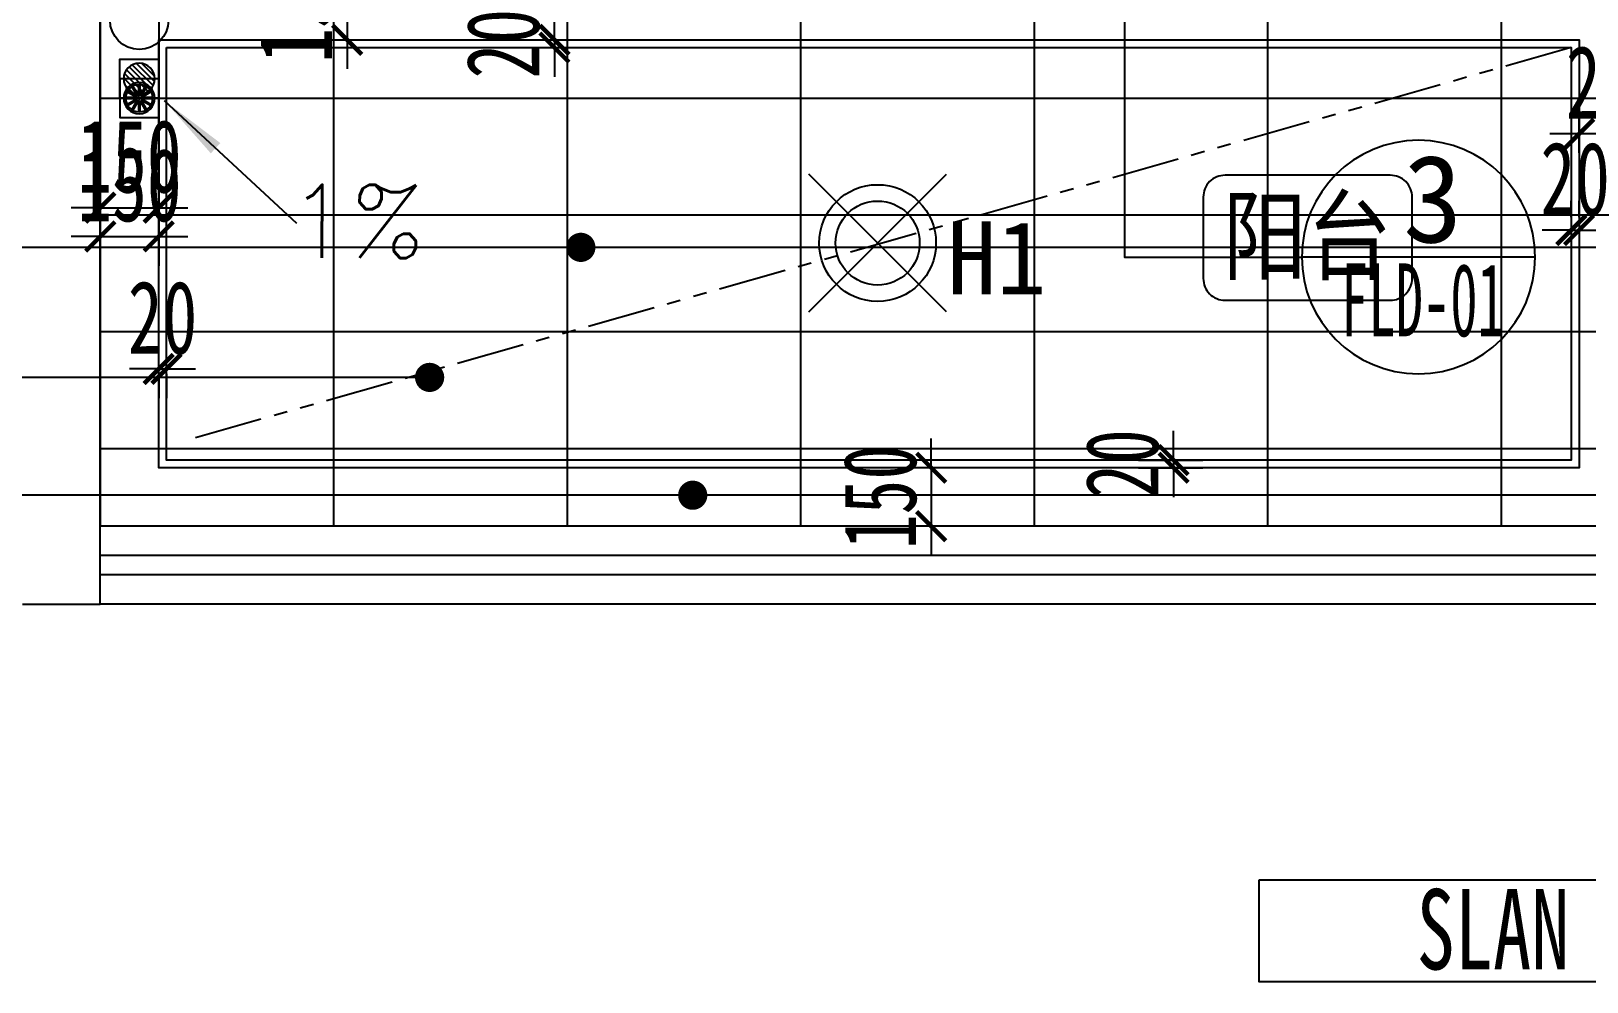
# Model space of a CAD drawing. Header units: millimetres. Extents: x -235126 to 312941, y -228449 to 114042.
# Drawn here: x -7329 to -3331, y -145908 to -143464 of the extents above; entities that cross this region are included whole.
import ezdxf
from ezdxf.enums import TextEntityAlignment as Align

# ---------------------------------------------------------------- set-up
doc = ezdxf.new("R2010")
doc.units = ezdxf.units.MM
doc.header["$LTSCALE"] = 800
doc.linetypes.add('PHANTOM2', pattern=[1.25, 0.625, -0.125, 0.125, -0.125, 0.125, -0.125])
doc.layers.get('DEFPOINTS').update_dxf_attribs({"color": 250})
for name, color, linetype in [('_景森-废水立管', 4, 'Continuous'), ('EQUIP-插座', 3, 'Continuous'), ('EQUIP-照明', 3, 'Continuous'), ('FC-BHTACH1-地坪铺砌', 8, 'Continuous'), ('FC-BHTACH1-地坪铺砌1', 8, 'Continuous'), ('FC-BHTACH1-地坪铺砌文字标注', 7, 'Continuous'), ('FF-FURN1-活动家具', 1, 'Continuous'), ('FF-TIXT-平面标注', 7, 'Continuous'), ('k景森a-看线', 1, 'Continuous'), ('l景森a-栏杆', 54, 'Continuous'), ('RC-DIM1-造型尺寸', 7, 'Continuous'), ('RC-DIM2-灯具尺寸', 7, 'Continuous'), ('RC-FIXTURE-天花造型', 1, 'Continuous'), ('RC-LIGHT-灯具', 2, 'Continuous'), ('RC-天花标高', 7, 'Continuous'), ('WALL', 4, 'Continuous')]:
    doc.layers.add(name, color=color, linetype=linetype)
doc.styles.add('HAN', font='romans', dxfattribs={"bigfont": 'hzdx.shx'})
doc.styles.add('HZDX', font='isocp3.shx', dxfattribs={"width": 0.8, "bigfont": 'hzdx.shx'})
doc.styles.get("Standard").update_dxf_attribs({"font": 'arial.ttf'})
doc.styles.add('宋-ZY', font='')
doc.styles.add('宋-图框', font='', dxfattribs={"width": 0.7})
doc.styles.add('黑体', font='simhei.ttf', dxfattribs={"width": 0.8})
doc.styles.get('宋-ZY').set_extended_font_data('SimSun')
doc.styles.get('宋-图框').set_extended_font_data('SimSun')
doc.dimstyles.new('1比75', dxfattribs={"dimscale": 75, "dimtxt": 2.5, "dimasz": 1, "dimexe": 1, "dimexo": 1.5, "dimgap": 0.5, "dimtad": 1, "dimdec": 0, "dimzin": 0, "dimdsep": 46, "dimtxsty": '宋-图框', "dimblk": 'ARCHTICK', "dimcen": 0.09, "dimdle": 1, "dimclrd": 8, "dimclre": 8, "dimclrt": 2, "dimadec": 0, "dimazin": 0, "dimtfac": 1, "dimtdec": 0, "dimtix": 1, "dimtmove": 2, "dimatfit": 3, "dimldrblk": 'DOT', "dimfxl": 1, "dimtolj": 1, "dimtzin": 0, "dimlwd": -1, "dimlwe": -1, "dimarcsym": 0})

# ---------------------------------------------------------------- blocks, each defined once
blk = doc.blocks.new('A$C751E30E4')
at = {"layer": 'FF-FURN1-活动家具', "color": 8}
for p, q in [((48.5, 55.6), (33.8, 81)), ((48.5, 55.6), (48.5, 85)), ((51.5, 55.6), (51.5, 85)), ((51.5, 55.6), (66.2, 81)), ((44.4, 51.5), (15, 51.5)), ((44.4, 48.5), (15, 48.5)), ((44.4, 51.5), (19, 66.2)), ((19, 33.8), (44.4, 48.5)), ((45.9, 54.1), (20.5, 68.8)), ((20.5, 31.2), (45.9, 45.9)), ((45.9, 54.1), (31.2, 79.5)), ((31.2, 20.5), (45.9, 45.9)), ((33.8, 19), (48.5, 44.4)), ((48.5, 15), (48.5, 44.4)), ((66.2, 19), (51.5, 44.4)), ((51.5, 15), (51.5, 44.4)), ((54.1, 54.1), (68.8, 79.5)), ((54.1, 54.1), (79.5, 68.8)), ((68.8, 20.5), (54.1, 45.9)), ((79.5, 31.2), (54.1, 45.9)), ((55.6, 51.5), (81, 66.2)), ((85, 51.5), (55.6, 51.5)), ((85, 48.5), (55.6, 48.5)), ((81, 33.8), (55.6, 48.5))]:
    blk.add_line(p, q, dxfattribs=at)
blk.add_lwpolyline([(100, 0), (0, 0), (0, 100), (100, 100)], close=True, dxfattribs=at)
for radius in [40, 35, 3]:
    blk.add_circle((50, 50), radius, dxfattribs=at)
blk = doc.blocks.new('A$C1EA60EC6')
h = blk.add_hatch()
h.set_pattern_fill('ANSI31', color=8, scale=80, style=0)
h.set_pattern_definition([(45, (52845.81, -38843.329), (-7.0710678, 7.0710678), [])])
h.paths.add_polyline_path([(10, 50, 1), (90, 50, 1)])
at = {"color": 8}
blk.add_lwpolyline([(0, 0), (100, 0), (100, 100), (0, 100)], close=True, dxfattribs=at)
blk.add_circle((50, 50), 40, dxfattribs=at)
blk = doc.blocks.new('cqeeeeeegytryrt')
at = {"color": 2}
blk.add_line((-396.3, 473.6), (0, 0), dxfattribs=at)
blk.add_solid([(-396.3, 473.6), (-223.9, 305), (-260.7, 274.2)], dxfattribs=at)
blk = doc.blocks.new('_ArchTick')
at = {"color": 0, "linetype": 'ByBlock', "const_width": 0.15}
blk.add_lwpolyline([(-0.5, -0.5), (0.5, 0.5)], dxfattribs=at)
blk = doc.blocks.new('_Dot')
at = {"color": 0, "linetype": 'ByBlock', "lineweight": -2}
blk.add_line((-0.5, 0), (-1, 0), dxfattribs=at)
at = {"color": 0, "linetype": 'ByBlock', "const_width": 0.5}
blk.add_lwpolyline([(-0.25, 0, 1), (0.25, 0, 1)], format="xyb", close=True, dxfattribs=at)
blk = doc.blocks.new('A$C10480FC2')
at = {"layer": 'RC-LIGHT-灯具', "color": 8}
for p, q in [((0, 0), (176.8, 176.8)), ((176.8, 0), (0, 176.8))]:
    blk.add_line(p, q, dxfattribs=at)
at = {"layer": 'RC-LIGHT-灯具'}
blk.add_circle((88.4, 88.4), 75, dxfattribs=at)
at = {"layer": 'RC-LIGHT-灯具', "color": 8}
blk.add_circle((88.4, 88.4), 54, dxfattribs=at)
blk = doc.blocks.new('CH+-')
at = {"color": 2}
blk.add_lwpolyline([(16.13, -1.75), (0, -1.75), (0, 1.75), (16.13, 1.75)], close=True, dxfattribs=at)
at = {"color": 4, "ltscale": 2, "width": 0.7}
blk.add_attdef('CH+2.400', text='', height=3.5, dxfattribs=at).set_placement((8.173, 0.006), align=Align.MIDDLE_CENTER)
blk = doc.blocks.new('*D440')
at = {"layer": 'DEFPOINTS', "color": 0, "transparency": 16777216}
for p in [(-7000.8, -143796.4), (-7150.8, -143831.6), (-7000.8, -143992.1)]:
    blk.add_point(p, dxfattribs=at)
at = {"layer": 'RC-DIM1-造型尺寸', "color": 8, "transparency": 16777216}
for p, q in [((-7000.8, -143908.9), (-7000.8, -144067.1)), ((-7150.8, -143944.1), (-7150.8, -144067.1)), ((-7150.8, -143992.1), (-7225.8, -143992.1)), ((-7150.8, -143992.1), (-7000.8, -143992.1)), ((-7000.8, -143992.1), (-6925.8, -143992.1))]:
    blk.add_line(p, q, dxfattribs=at)
at = {"layer": 'RC-DIM1-造型尺寸', "color": 8, "transparency": 16777216, "xscale": 75, "yscale": 75, "zscale": 75}
blk.add_blockref('_ArchTick', (-7150.8, -143992.1), dxfattribs=at)
at = {"layer": 'RC-DIM1-造型尺寸', "color": 8, "transparency": 16777216, "xscale": 75, "yscale": 75, "zscale": 75, "rotation": 180}
blk.add_blockref('_ArchTick', (-7000.8, -143992.1), dxfattribs=at)
at = {"layer": 'RC-DIM1-造型尺寸', "color": 2, "transparency": 16777216, "insert": (-7075.8, -143860.8), "char_height": 187.5, "attachment_point": 5, "style": '宋-图框'}
blk.add_mtext('\\A1;150', dxfattribs=at)
blk = doc.blocks.new('*D441')
at = {"layer": 'DEFPOINTS', "color": 0, "transparency": 16777216}
for p in [(-7000.8, -144232.3), (-6980.8, -144232.3), (-6980.8, -144332.5)]:
    blk.add_point(p, dxfattribs=at)
at = {"layer": 'RC-DIM1-造型尺寸', "color": 8, "transparency": 16777216}
for p, q in [((-7000.8, -144332.5), (-7075.8, -144332.5)), ((-7000.8, -144332.5), (-6980.8, -144332.5)), ((-7000.8, -144344.8), (-7000.8, -144407.5)), ((-6980.8, -144332.5), (-6905.8, -144332.5)), ((-6980.8, -144344.8), (-6980.8, -144407.5))]:
    blk.add_line(p, q, dxfattribs=at)
at = {"layer": 'RC-DIM1-造型尺寸', "color": 8, "transparency": 16777216, "xscale": 75, "yscale": 75, "zscale": 75}
blk.add_blockref('_ArchTick', (-7000.8, -144332.5), dxfattribs=at)
at = {"layer": 'RC-DIM1-造型尺寸', "color": 8, "transparency": 16777216, "xscale": 75, "yscale": 75, "zscale": 75, "rotation": 180}
blk.add_blockref('_ArchTick', (-6980.8, -144332.5), dxfattribs=at)
at = {"layer": 'RC-DIM1-造型尺寸', "color": 2, "transparency": 16777216, "insert": (-6990.8, -144201.3), "char_height": 187.5, "attachment_point": 5, "style": '宋-图框'}
blk.add_mtext('\\A1;20', dxfattribs=at)
blk = doc.blocks.new('*D442')
at = {"layer": 'DEFPOINTS', "color": 0, "transparency": 16777216}
for p in [(-6675.9, -143336.6), (-6651.6, -143486.6), (-6516.5, -143486.6)]:
    blk.add_point(p, dxfattribs=at)
at = {"layer": 'RC-DIM1-造型尺寸', "color": 8, "transparency": 16777216}
for p, q in [((-6516.5, -143336.6), (-6516.5, -143261.6)), ((-6563.4, -143336.6), (-6441.5, -143336.6)), ((-6516.5, -143336.6), (-6516.5, -143486.6)), ((-6539.1, -143486.6), (-6441.5, -143486.6)), ((-6516.5, -143486.6), (-6516.5, -143561.6))]:
    blk.add_line(p, q, dxfattribs=at)
at = {"layer": 'RC-DIM1-造型尺寸', "color": 8, "transparency": 16777216, "xscale": 75, "yscale": 75, "zscale": 75}
for p, rotation in [((-6516.5, -143336.6), 270), ((-6516.5, -143486.6), 90)]:
    blk.add_blockref('_ArchTick', p, dxfattribs=dict(at, rotation=rotation))
at = {"layer": 'RC-DIM1-造型尺寸', "color": 2, "transparency": 16777216, "insert": (-6647.7, -143411.6), "char_height": 187.5, "attachment_point": 5, "rotation": 90, "style": '宋-图框'}
blk.add_mtext('\\A1;150', dxfattribs=at)
blk = doc.blocks.new('*D443')
at = {"layer": 'DEFPOINTS', "color": 0, "transparency": 16777216}
for p in [(-6268.5, -143486.6), (-6268.5, -143506.6), (-5983.9, -143506.6)]:
    blk.add_point(p, dxfattribs=at)
at = {"layer": 'RC-DIM1-造型尺寸', "color": 8, "transparency": 16777216}
for p, q in [((-5983.9, -143486.6), (-5983.9, -143411.6)), ((-6156, -143486.6), (-5908.9, -143486.6)), ((-6156, -143506.6), (-5908.9, -143506.6)), ((-5983.9, -143486.6), (-5983.9, -143506.6)), ((-5983.9, -143506.6), (-5983.9, -143581.6))]:
    blk.add_line(p, q, dxfattribs=at)
at = {"layer": 'RC-DIM1-造型尺寸', "color": 8, "transparency": 16777216, "xscale": 75, "yscale": 75, "zscale": 75}
for p, rotation in [((-5983.9, -143486.6), 270), ((-5983.9, -143506.6), 90)]:
    blk.add_blockref('_ArchTick', p, dxfattribs=dict(at, rotation=rotation))
at = {"layer": 'RC-DIM1-造型尺寸', "color": 2, "transparency": 16777216, "insert": (-6115.1, -143496.6), "char_height": 187.5, "attachment_point": 5, "rotation": 90, "style": '宋-图框'}
blk.add_mtext('\\A1;20', dxfattribs=at)
blk = doc.blocks.new('*D444')
at = {"layer": 'DEFPOINTS', "color": 0, "transparency": 16777216}
for p in [(-3350.8, -143728.2), (-3350.8, -143889.2), (-3150.8, -143889.2)]:
    blk.add_point(p, dxfattribs=at)
at = {"layer": 'RC-DIM1-造型尺寸', "color": 8, "transparency": 16777216}
for p, q in [((-3350.8, -143776.7), (-3350.8, -143653.2)), ((-3150.8, -143776.7), (-3150.8, -143653.2)), ((-3350.8, -143728.2), (-3425.8, -143728.2)), ((-3150.8, -143728.2), (-3350.8, -143728.2)), ((-3150.8, -143728.2), (-3075.8, -143728.2))]:
    blk.add_line(p, q, dxfattribs=at)
at = {"layer": 'RC-DIM1-造型尺寸', "color": 8, "transparency": 16777216, "xscale": 75, "yscale": 75, "zscale": 75}
blk.add_blockref('_ArchTick', (-3350.8, -143728.2), dxfattribs=at)
at = {"layer": 'RC-DIM1-造型尺寸', "color": 8, "transparency": 16777216, "xscale": 75, "yscale": 75, "zscale": 75, "rotation": 180}
blk.add_blockref('_ArchTick', (-3150.8, -143728.2), dxfattribs=at)
at = {"layer": 'RC-DIM1-造型尺寸', "color": 2, "transparency": 16777216, "insert": (-3250.8, -143597), "char_height": 187.5, "attachment_point": 5, "style": '宋-图框'}
blk.add_mtext('\\A1;200', dxfattribs=at)
blk = doc.blocks.new('*D445')
at = {"layer": 'DEFPOINTS', "color": 0, "transparency": 16777216}
for p in [(-3350.8, -143975.6), (-3370.8, -144055), (-3350.8, -144055)]:
    blk.add_point(p, dxfattribs=at)
at = {"layer": 'RC-DIM1-造型尺寸', "color": 8, "transparency": 16777216}
for p, q in [((-3370.8, -143942.5), (-3370.8, -143900.6)), ((-3350.8, -143942.5), (-3350.8, -143900.6)), ((-3370.8, -143975.6), (-3445.8, -143975.6)), ((-3370.8, -143975.6), (-3350.8, -143975.6)), ((-3350.8, -143975.6), (-3275.8, -143975.6))]:
    blk.add_line(p, q, dxfattribs=at)
at = {"layer": 'RC-DIM1-造型尺寸', "color": 8, "transparency": 16777216, "xscale": 75, "yscale": 75, "zscale": 75}
blk.add_blockref('_ArchTick', (-3370.8, -143975.6), dxfattribs=at)
at = {"layer": 'RC-DIM1-造型尺寸', "color": 8, "transparency": 16777216, "xscale": 75, "yscale": 75, "zscale": 75, "rotation": 180}
blk.add_blockref('_ArchTick', (-3350.8, -143975.6), dxfattribs=at)
at = {"layer": 'RC-DIM1-造型尺寸', "color": 2, "transparency": 16777216, "insert": (-3360.8, -143844.3), "char_height": 187.5, "attachment_point": 5, "style": '宋-图框'}
blk.add_mtext('\\A1;20', dxfattribs=at)
blk = doc.blocks.new('*D446')
at = {"layer": 'DEFPOINTS', "color": 0, "transparency": 16777216}
for p in [(-4595.4, -144566.6), (-4595.4, -144586.6), (-4392.8, -144586.6)]:
    blk.add_point(p, dxfattribs=at)
at = {"layer": 'RC-DIM1-造型尺寸', "color": 8, "transparency": 16777216}
for p, q in [((-4392.8, -144566.6), (-4392.8, -144491.6)), ((-4482.9, -144566.6), (-4317.8, -144566.6)), ((-4482.9, -144586.6), (-4317.8, -144586.6)), ((-4392.8, -144566.6), (-4392.8, -144586.6)), ((-4392.8, -144586.6), (-4392.8, -144661.6))]:
    blk.add_line(p, q, dxfattribs=at)
at = {"layer": 'RC-DIM1-造型尺寸', "color": 8, "transparency": 16777216, "xscale": 75, "yscale": 75, "zscale": 75}
for p, rotation in [((-4392.8, -144566.6), 270), ((-4392.8, -144586.6), 90)]:
    blk.add_blockref('_ArchTick', p, dxfattribs=dict(at, rotation=rotation))
at = {"layer": 'RC-DIM1-造型尺寸', "color": 2, "transparency": 16777216, "insert": (-4524.1, -144576.6), "char_height": 187.5, "attachment_point": 5, "rotation": 90, "style": '宋-图框'}
blk.add_mtext('\\A1;20', dxfattribs=at)
blk = doc.blocks.new('*D447')
at = {"layer": 'DEFPOINTS', "color": 0, "transparency": 16777216}
for p in [(-4866.3, -144586.6), (-5015.5, -144736.6), (-4866.3, -144736.6)]:
    blk.add_point(p, dxfattribs=at)
at = {"layer": 'RC-DIM1-造型尺寸', "color": 8, "transparency": 16777216}
for p, q in [((-5015.5, -144586.6), (-5015.5, -144511.6)), ((-4978.8, -144586.6), (-5090.5, -144586.6)), ((-5015.5, -144586.6), (-5015.5, -144736.6)), ((-4978.8, -144736.6), (-5090.5, -144736.6)), ((-5015.5, -144736.6), (-5015.5, -144811.6))]:
    blk.add_line(p, q, dxfattribs=at)
at = {"layer": 'RC-DIM1-造型尺寸', "color": 8, "transparency": 16777216, "xscale": 75, "yscale": 75, "zscale": 75}
for p, rotation in [((-5015.5, -144586.6), 270), ((-5015.5, -144736.6), 90)]:
    blk.add_blockref('_ArchTick', p, dxfattribs=dict(at, rotation=rotation))
at = {"layer": 'RC-DIM1-造型尺寸', "color": 2, "transparency": 16777216, "insert": (-5146.8, -144661.6), "char_height": 187.5, "attachment_point": 5, "rotation": 90, "style": '宋-图框'}
blk.add_mtext('\\A1;150', dxfattribs=at)
blk = doc.blocks.new('*D504')
at = {"layer": 'DEFPOINTS', "color": 0, "transparency": 16777216}
for p in [(-7150.8, -143136.6), (-7000.8, -143136.6), (-7000.8, -143918.1)]:
    blk.add_point(p, dxfattribs=at)
at = {"layer": 'EQUIP-插座', "color": 8, "transparency": 16777216}
for p, q in [((-7150.8, -143249.1), (-7150.8, -143993.1)), ((-7000.8, -143249.1), (-7000.8, -143993.1)), ((-7150.8, -143918.1), (-7225.8, -143918.1)), ((-7150.8, -143918.1), (-7000.8, -143918.1)), ((-7000.8, -143918.1), (-6925.8, -143918.1))]:
    blk.add_line(p, q, dxfattribs=at)
at = {"layer": 'EQUIP-插座', "color": 8, "transparency": 16777216, "xscale": 75, "yscale": 75, "zscale": 75}
blk.add_blockref('_ArchTick', (-7150.8, -143918.1), dxfattribs=at)
at = {"layer": 'EQUIP-插座', "color": 8, "transparency": 16777216, "xscale": 75, "yscale": 75, "zscale": 75, "rotation": 180}
blk.add_blockref('_ArchTick', (-7000.8, -143918.1), dxfattribs=at)
at = {"layer": 'EQUIP-插座', "color": 2, "transparency": 16777216, "insert": (-7075.8, -143786.9), "char_height": 187.5, "attachment_point": 5, "style": '宋-图框'}
blk.add_mtext('\\A1;150', dxfattribs=at)
blk = doc.blocks.new('A$C64543D7B')
at = {"color": 2}
blk.add_line((0.063, 4), (8.063, 4), dxfattribs=at)
blk.add_circle((4.063, 4), 4, dxfattribs=at)
at = {"color": 6, "style": '黑体'}
blk.add_attdef('方向', text='', height=2.743, dxfattribs=at).set_placement((4.002, 5.768), align=Align.MIDDLE_CENTER)
at = {"color": 6, "style": 'HZDX', "width": 0.5}
blk.add_attdef('图号', text='', height=2.469, dxfattribs=at).set_placement((4.002, 2.262), align=Align.MIDDLE_CENTER)

msp = doc.modelspace()

# ---------------------------------------------------------------- hatches: boundary and pattern name
at = {"layer": 'FC-BHTACH1-地坪铺砌'}
h = msp.add_hatch(dxfattribs=at)
h.set_pattern_fill('_USER', color=75, scale=600, angle=90, style=0, pattern_type=0)
h.set_pattern_definition([(90, (-550.8, -143336.55), (-600, 4e-14), [])])
h.paths.add_polyline_path([(-6600.8, -143336.6), (-6750.8, -143336.6), (-6750.8, -143336.6), (-7150.8, -143336.6), (-7150.8, -144736.6), (-550.8, -144736.6), (-550.8, -143336.6), (-850.8, -143336.6), (-2650.8, -143336.6), (-3350.8, -143336.6), (-3900.8, -143336.6)])
h.paths.add_polyline_path([(-7125.8, -143436.6, -1), (-6975.8, -143436.6, -1)], flags=16)
h.paths.add_polyline_path([(-575.8, -143436.6, -1), (-725.8, -143436.6, -1)], flags=16)

# ---------------------------------------------------------------- linework, layer by layer
at = {"layer": '_景森-废水立管', "color": 5}
msp.add_circle((-7050.8, -143436.6), 75, dxfattribs=at)
at = {"layer": 'FC-BHTACH1-地坪铺砌', "color": 75}
for p, q in [((-7150.8, -143636.6), (-550.8, -143636.6)), ((-7150.8, -143936.6), (-550.8, -143936.6)), ((-7150.8, -144236.6), (-550.8, -144236.6)), ((-7150.8, -144536.6), (-550.8, -144536.6))]:
    msp.add_line(p, q, dxfattribs=at)
at = {"layer": 'FC-BHTACH1-地坪铺砌', "color": 2}
msp.add_lwpolyline([(-4519.4, -142726.5), (-4519.4, -143936.6), (-4519.4, -144044.9), (-4063.5, -144044.9)], dxfattribs=at)
at = {"layer": 'FF-TIXT-平面标注'}
msp.add_lwpolyline([(-3836.1, -143834.7), (-4260.4, -143834.7, 0.414214), (-4316.6, -143890.9), (-4316.6, -144099.8, 0.414214), (-4260.4, -144156.1), (-3836.1, -144156.1, 0.414214), (-3779.9, -144099.8), (-3779.9, -143890.9, 0.414214)], format="xyb", close=True, dxfattribs=at)
at = {"layer": 'k景森a-看线'}
for points in [[(-350.8, -143336.6), (-350.8, -144936.6), (-7150.8, -144936.6)], [(-550.8, -143336.6), (-550.8, -144736.6), (-7150.8, -144736.6)]]:
    msp.add_lwpolyline(points, dxfattribs=at)
at = {"layer": 'l景森a-栏杆'}
for points in [[(-475.8, -143336.6), (-475.8, -144811.6), (-7150.8, -144811.6)], [(-425.8, -143336.6), (-425.8, -144861.6), (-7150.8, -144861.6)]]:
    msp.add_lwpolyline(points, dxfattribs=at)
at = {"layer": 'RC-DIM2-灯具尺寸', "color": 75, "linetype": 'PHANTOM2', "ltscale": 0.35}
msp.add_line((-3370.8, -143506.6), (-6930.8, -144516.6), dxfattribs=at)
at = {"layer": 'RC-FIXTURE-天花造型', "color": 2}
msp.add_lwpolyline([(-7000.8, -143486.6), (-3350.8, -143486.6), (-3350.8, -144586.6), (-7000.8, -144586.6)], close=True, dxfattribs=at)
at = {"layer": 'RC-FIXTURE-天花造型', "color": 8}
msp.add_lwpolyline([(-6980.8, -143506.6), (-3370.8, -143506.6), (-3370.8, -144566.6), (-6980.8, -144566.6)], close=True, dxfattribs=at)
at = {"layer": 'WALL'}
for p, q in [((-7150.8, -144936.6), (-7150.8, -143336.6)), ((-7350.8, -144936.6), (-7150.8, -144936.6))]:
    msp.add_line(p, q, dxfattribs=at)

# ---------------------------------------------------------------- block references
at = {"layer": 'FC-BHTACH1-地坪铺砌', "color": 8, "xscale": -1}
msp.add_blockref('A$C1EA60EC6', (-7000.8, -143636.6), dxfattribs=at)
at = {"layer": 'FC-BHTACH1-地坪铺砌', "color": 1}
ref = msp.add_blockref('A$C64543D7B', (-3458.8, -144344.9), dxfattribs=dict(at, xscale=-75, yscale=75, zscale=75))
ref.add_attrib('方向', '3', dxfattribs={"layer": '0', "color": 7, "height": 225, "style": '黑体'}).set_placement((-3726.8, -143894.9), align=Align.MIDDLE_CENTER)
ref.add_attrib('图号', 'FLD-01', dxfattribs={"layer": '0', "color": 7, "height": 187.5, "style": '宋-ZY', "width": 0.55}).set_placement((-3752, -144154.9), align=Align.MIDDLE_CENTER)
at = {"layer": 'FC-BHTACH1-地坪铺砌1', "xscale": -0.7500000000000006, "yscale": 0.7500000000000002, "zscale": 0.7500000000000002, "rotation": 87.03450682309428}
msp.add_blockref('cqeeeeeegytryrt', (-6647.1, -143957.9), dxfattribs=at)
at = {"layer": 'FF-FURN1-活动家具', "color": 8, "xscale": -1, "rotation": 180}
msp.add_blockref('A$C751E30E4', (-7100.8, -143586.6), dxfattribs=at)
at = {"layer": 'RC-LIGHT-灯具', "xscale": 2, "yscale": 2, "zscale": 2}
msp.add_blockref('A$C10480FC2', (-5330.2, -144185.7), dxfattribs=at)
at = {"layer": 'RC-天花标高'}
ref = msp.add_blockref('CH+-', (-2963, -145776.5), dxfattribs=dict(at, xscale=75, yscale=75, zscale=75, rotation=180))
ref.add_attrib('CH+2.400', 'SLAN', dxfattribs={"layer": '0', "color": 7, "ltscale": 2, "height": 206.25, "style": '宋-ZY', "width": 0.7}).set_placement((-3572, -145772.4), align=Align.MIDDLE_CENTER)

# ---------------------------------------------------------------- texts
at = {"layer": 'EQUIP-照明', "insert": (-4975, -144046.9), "char_height": 187.5, "attachment_point": 4, "line_spacing_factor": 0.84, "style": '宋-ZY'}
msp.add_mtext('H1', dxfattribs=at)
at = {"layer": 'FC-BHTACH1-地坪铺砌1', "style": 'HAN'}
msp.add_text('1%', height=187.5, rotation=359.7652, dxfattribs=at).set_placement((-6669.8, -144046.3))
at = {"layer": 'FF-TIXT-平面标注', "style": '宋-ZY', "width": 0.85}
msp.add_text('阳台', height=187.5, rotation=360, dxfattribs=at).set_placement((-4049.8, -143990.5), align=Align.MIDDLE_CENTER)

# ---------------------------------------------------------------- dimensions: what is measured, and where the dimension line sits
at = {"layer": 'EQUIP-插座', "color": 1}
dim = msp.add_linear_dim(base=(-7000.8, -143918.1), p1=(-7150.8, -143136.6), p2=(-7000.8, -143136.6), dimstyle='1比75', override={"dimfxl": 100}, dxfattribs=at)
dim.commit()
dim.dimension.update_dxf_attribs({"geometry": '*D504', "text_midpoint": (-7075.8, -143786.9)})
at = {"layer": 'RC-DIM1-造型尺寸', "color": 1}
for base, p1, p2, picture, middle in [((-6516.5, -143486.6), (-6675.9, -143336.6), (-6651.6, -143486.6), '*D442', (-6647.7, -143411.6)), ((-5983.9, -143506.6), (-6268.5, -143486.6), (-6268.5, -143506.6), '*D443', (-6115.1, -143496.6)), ((-4392.8, -144586.6), (-4595.4, -144566.6), (-4595.4, -144586.6), '*D446', (-4524.1, -144576.6)), ((-5015.5, -144736.6), (-4866.3, -144586.6), (-4866.3, -144736.6), '*D447', (-5146.8, -144661.6))]:
    dim = msp.add_linear_dim(base=base, p1=p1, p2=p2, angle=90, dimstyle='1比75', override={"dimfxl": 100}, dxfattribs=at)
    dim.commit()
    dim.dimension.update_dxf_attribs({"geometry": picture, "text_midpoint": middle})
for base, p1, p2, picture, middle in [((-3350.8, -143728.2), (-3150.8, -143889.2), (-3350.8, -143889.2), '*D444', (-3250.8, -143597)), ((-3350.8, -143975.6), (-3370.8, -144055), (-3350.8, -144055), '*D445', (-3360.8, -143844.3)), ((-7000.8, -143992.1), (-7150.8, -143831.6), (-7000.8, -143796.4), '*D440', (-7075.8, -143860.8)), ((-6980.8, -144332.5), (-7000.8, -144232.3), (-6980.8, -144232.3), '*D441', (-6990.8, -144201.3))]:
    dim = msp.add_linear_dim(base=base, p1=p1, p2=p2, dimstyle='1比75', override={"dimfxl": 100}, dxfattribs=at)
    dim.commit()
    dim.dimension.update_dxf_attribs({"geometry": picture, "text_midpoint": middle})

# ---------------------------------------------------------------- leaders
at = {"layer": 'FC-BHTACH1-地坪铺砌文字标注'}
msp.add_leader([(-6304.6, -144354.2), (-11359.6, -144354.2), (-12683.8, -144354.2)], dimstyle='1比75', override={"dimtad": 0, "dimfxl": 2.5}, dxfattribs=at)
at = {"layer": 'RC-天花标高'}
for points in [[(-5916, -144020), (-13368.5, -144020)], [(-2566.5, -144020), (-10462.5, -144020)], [(-5628.5, -144657), (-13368.5, -144657)], [(-2368, -144657), (-9498.5, -144657)]]:
    msp.add_leader(points, dimstyle='1比75', override={"dimgap": 0.5, "dimtad": 0}, dxfattribs=at)

doc.saveas('drawing.dxf')
